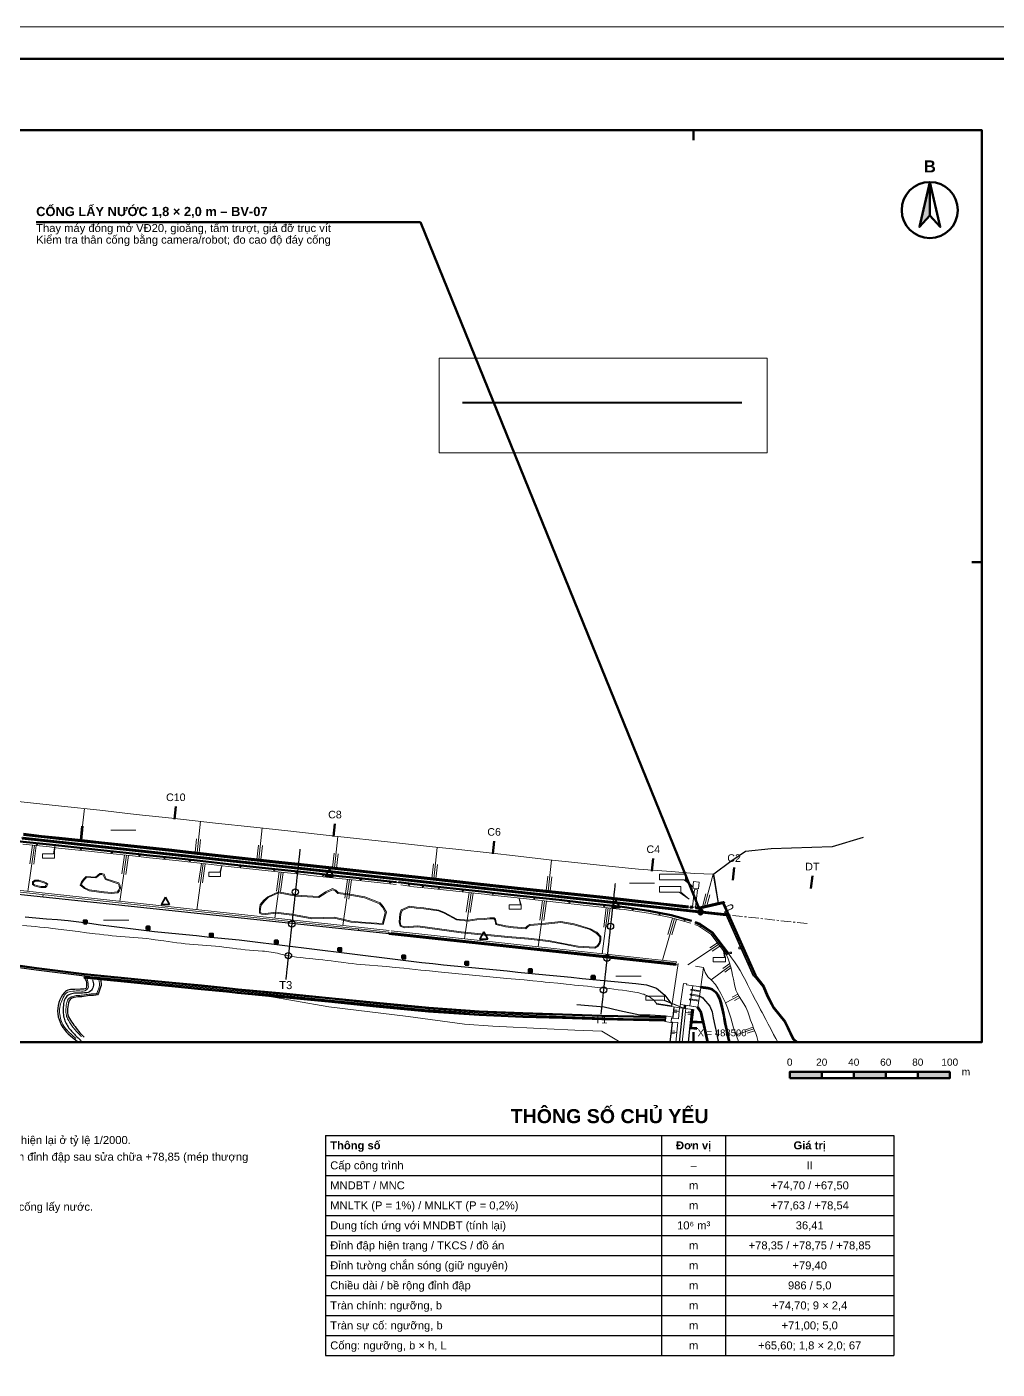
# Model space of a CAD drawing. Header units: millimetres. Extents: x 0 to 1189, y 0 to 841.
# Drawn here: x 709.7 to 1012.8, y 421.7 to 841 of the extents above; entities that cross this region are included whole.
import ezdxf
from ezdxf.enums import TextEntityAlignment as Align

# ---------------------------------------------------------------- set-up
doc = ezdxf.new("R2010")
doc.units = ezdxf.units.MM
doc.linetypes.add('CENTER', pattern=[5.08, 3.175, -0.635, 0.635, -0.635])
doc.linetypes.add('DASHED', pattern=[1.524, 1.27, -0.254])
for name, color, linetype, lineweight in [('BANG', 7, 'CONTINUOUS', 25), ('CHU', 7, 'CONTINUOUS', 25), ('CHU_DAM', 7, 'CONTINUOUS', 35), ('CUNG_TRUOT', 6, 'CONTINUOUS', 35), ('KHUNG', 7, 'CONTINUOUS', 50), ('NEN', 9, 'CONTINUOUS', 13), ('NET_CHINH', 7, 'CONTINUOUS', 50), ('NET_MANH', 8, 'CONTINUOUS', 18), ('NUOC', 5, 'CONTINUOUS', 25), ('SUA_CHUA', 1, 'CONTINUOUS', 50), ('TRUC', 1, 'CENTER', 18)]:
    doc.layers.add(name, color=color, linetype=linetype, lineweight=lineweight)
doc.styles.add('VN', font='arial.ttf')
doc.styles.add('VN_DAM', font='arialbd.ttf')

msp = doc.modelspace()

# ---------------------------------------------------------------- hatches: boundary and pattern name
at = {"layer": 'NET_CHINH'}
h = msp.add_hatch(color=7, dxfattribs=at)
h.dxf.hatch_style = 1
h.paths.add_polyline_path([(991.75, 792.52), (988.5, 778.52), (991.75, 782.02)])
h = msp.add_hatch(color=7, dxfattribs=at)
h.dxf.hatch_style = 1
h.paths.add_polyline_path([(948, 512.52), (958, 512.52), (958, 514.52), (948, 514.52)])
h = msp.add_hatch(color=7, dxfattribs=at)
h.dxf.hatch_style = 1
h.paths.add_polyline_path([(968, 512.52), (978, 512.52), (978, 514.52), (968, 514.52)])
h = msp.add_hatch(color=7, dxfattribs=at)
h.dxf.hatch_style = 1
h.paths.add_polyline_path([(988, 512.52), (998, 512.52), (998, 514.52), (988, 514.52)])

# ---------------------------------------------------------------- linework, layer by layer
at = {"layer": 'BANG'}
for p, q in [((803, 494.7), (980.5, 494.7)), ((803, 494.7), (803, 425.95)), ((908, 494.7), (908, 425.95)), ((928, 494.7), (928, 425.95)), ((980.5, 494.7), (980.5, 425.95)), ((803, 488.45), (980.5, 488.45)), ((803, 482.2), (980.5, 482.2)), ((803, 475.95), (980.5, 475.95)), ((803, 469.7), (980.5, 469.7)), ((803, 463.45), (980.5, 463.45)), ((803, 457.2), (980.5, 457.2)), ((803, 450.95), (980.5, 450.95)), ((803, 444.7), (980.5, 444.7)), ((803, 438.45), (980.5, 438.45)), ((803, 432.2), (980.5, 432.2)), ((803, 425.95), (980.5, 425.95))]:
    msp.add_line(p, q, dxfattribs=at)
at = {"layer": 'CUNG_TRUOT'}
for points in [[(804.26, 577.85), (803.01, 575.6), (805.51, 575.6)], [(753.01, 569.1), (751.76, 566.85), (754.26, 566.85)], [(893.73, 568.11), (892.48, 565.86), (894.98, 565.86)], [(852.43, 558.27), (851.18, 556.02), (853.68, 556.02)]]:
    msp.add_lwpolyline(points, close=True, dxfattribs=at)
at = {"layer": 'KHUNG'}
msp.add_lwpolyline([(20, 10), (1179, 10), (1179, 831), (20, 831)], close=True, dxfattribs=at)
at = {"layer": 'NEN'}
for points in [[(838.47, 737.52), (940.99, 737.52), (940.99, 707.94), (838.47, 707.94), (838.47, 737.52)], [(845.85, 723.76), (933.1, 723.76)], [(845.85, 723.48), (933.1, 723.48)], [(735.95, 590.01), (743.81, 590.01)], [(718.04, 582.63), (718.45, 585), (718.34, 582.63), (718.34, 581.32), (714.62, 581.32), (714.62, 582.63), (718.04, 582.63)], [(769.97, 576.88), (766.62, 576.88), (766.62, 575.56), (770.26, 575.56), (770.26, 576.88), (770.61, 578.95), (769.97, 576.88)], [(729.24, 571.08), (727.71, 571.81), (726.42, 572.89), (726.78, 573.87), (727.53, 574.83), (728.28, 575.57), (731.16, 575.41), (731.9, 576.01), (732.53, 576.54), (733.19, 576.49), (733.86, 576.26), (734.16, 575.48), (734.51, 574.88), (738.44, 573.55), (738.84, 572.72), (739.01, 571.9), (738.67, 571.11), (738.17, 570.48), (736.2, 570.27), (733.81, 570.44), (729.24, 571.08)], [(915.49, 574.5), (917.91, 572.08), (915.06, 574.5), (907.3, 574.5), (907.3, 576.25), (915.49, 576.25), (915.49, 574.5)], [(924.12, 576.3), (924.26, 576.33)], [(924.12, 576.3), (925.63, 567.19)], [(924.26, 576.33), (925.78, 567.23)], [(822.76, 557.67), (695.12, 571.24)], [(822.77, 557.77), (695.13, 571.34)], [(822.82, 558.17), (695.21, 572.03)], [(822.89, 558.66), (695.31, 572.53)], [(712.08, 572.65), (711.51, 573.07), (711.51, 573.9), (712.23, 574.39), (713.51, 574.39), (715.17, 573.92), (715.79, 573.62), (716.26, 573.22), (715.96, 572.6), (715.59, 572.16), (714.08, 572.16), (712.66, 572.45), (712.08, 572.65)], [(782.36, 564.15), (782.38, 565.61), (782.61, 566.8), (783.81, 568.19), (784.96, 569.25), (788.31, 570.8), (793.79, 569.75), (800.87, 569.29), (803.05, 570.73), (805.22, 571.77), (806.23, 571.3), (806.98, 570.57), (810.14, 570.14), (815.26, 569.17), (820.07, 567.31), (821.08, 566.21), (822.03, 564.38), (821.04, 560.59), (815.47, 560.94), (810.96, 561.32), (805.84, 562.56), (798.72, 562.38), (792.48, 563.54), (787.54, 564.1), (784.29, 563.72), (783.06, 563.85), (782.36, 564.15)], [(897.95, 573.44), (905.81, 573.44)], [(913.53, 570.66), (907.33, 570.66), (907.33, 572.42), (914, 572.42), (914, 570.66), (916.61, 568.46), (913.53, 570.66)], [(918.55, 565.97), (917.66, 566.07), (918.27, 571.53), (919.16, 571.43), (918.55, 565.97)], [(826.33, 560.06), (826.07, 561.41), (826.21, 563.87), (826.68, 565.17), (829.3, 566.29), (831.41, 566.01), (833.74, 565.76), (838.44, 565.09), (840.18, 564.34), (844.03, 562.29), (847.61, 561.97), (850.28, 562.39), (852.6, 562.45), (854.37, 562.68), (855.73, 562.65), (856.15, 562.2), (856.44, 560.83), (859.32, 560.12), (861.71, 559.81), (865.47, 559.53), (866.03, 560.05), (866.79, 560.58), (871.77, 560.97), (876.55, 561.5), (880.7, 560.77), (885.83, 559.27), (887.73, 558.13), (889.02, 556.84), (888.99, 555.81), (888.84, 554.88), (888.14, 553.79), (887.12, 553.19), (881.87, 553.48), (877.32, 554.39), (872.64, 555.24), (866.41, 556.02), (859.95, 556.47), (853.65, 557.14), (845.38, 557.94), (831.84, 559.8), (827.69, 559.56), (826.33, 560.06)], [(863.89, 566.72), (860.38, 566.72), (860.38, 565.4), (864.18, 565.4), (864.18, 566.72), (863.52, 568.74), (863.89, 566.72)], [(916.94, 565.85), (916.97, 566.15)], [(920.06, 565.93), (925.63, 567.19)], [(920.09, 565.63), (927.42, 567.29)], [(927.86, 566.03), (929.4, 566.71)], [(927.88, 565.98), (929.42, 566.67)], [(929.4, 566.71), (929.42, 566.72), (929.45, 566.73), (929.47, 566.74), (929.5, 566.74), (929.52, 566.75), (929.54, 566.75), (929.57, 566.75), (929.6, 566.76), (929.62, 566.76), (929.64, 566.76), (929.67, 566.76), (929.7, 566.75), (929.72, 566.75), (929.75, 566.75), (929.77, 566.74), (929.8, 566.74), (929.82, 566.73), (929.84, 566.72), (929.87, 566.72), (929.88, 566.71), (929.91, 566.7), (929.93, 566.69), (929.96, 566.67), (929.98, 566.66), (930, 566.65), (930.02, 566.63), (930.04, 566.62), (930.06, 566.6), (930.08, 566.59), (930.1, 566.57), (930.11, 566.55), (930.13, 566.53), (930.14, 566.51), (930.16, 566.49), (930.17, 566.47), (930.19, 566.45), (930.2, 566.43), (930.21, 566.41), (930.23, 566.39), (930.24, 566.36), (930.25, 566.34), (930.25, 566.32), (930.26, 566.29), (930.26, 566.27), (930.27, 566.24), (930.28, 566.22), (930.28, 566.19), (930.28, 566.17), (930.28, 566.14), (930.28, 566.12), (930.28, 566.09), (930.28, 566.07), (930.28, 566.04), (930.28, 566.02), (930.28, 566), (930.27, 565.97), (930.26, 565.95), (930.26, 565.92), (930.25, 565.9), (930.25, 565.87), (930.24, 565.85), (930.23, 565.83), (930.21, 565.81), (930.2, 565.78), (930.19, 565.76), (930.17, 565.74), (930.16, 565.72), (930.14, 565.7), (930.13, 565.68), (930.11, 565.66), (930.1, 565.65), (930.08, 565.63), (930.06, 565.61), (930.04, 565.6), (930.02, 565.58), (930, 565.57), (929.98, 565.55), (929.96, 565.54), (929.93, 565.53), (929.91, 565.52), (929.89, 565.51), (929.87, 565.5)], [(929.42, 566.67), (929.44, 566.67), (929.46, 566.68), (929.48, 566.69), (929.51, 566.69), (929.53, 566.7), (929.56, 566.7), (929.58, 566.71), (929.61, 566.71), (929.63, 566.71), (929.66, 566.71), (929.68, 566.71), (929.71, 566.7), (929.73, 566.7), (929.75, 566.7), (929.78, 566.69), (929.8, 566.68), (929.83, 566.68), (929.85, 566.67), (929.88, 566.66), (929.9, 566.65), (929.92, 566.64), (929.94, 566.62), (929.96, 566.61), (929.98, 566.6), (930, 566.58), (930.02, 566.57), (930.04, 566.55), (930.06, 566.53), (930.08, 566.51), (930.09, 566.5), (930.11, 566.48), (930.12, 566.46), (930.14, 566.44), (930.15, 566.41), (930.16, 566.39), (930.17, 566.37), (930.19, 566.35), (930.2, 566.32), (930.21, 566.3), (930.21, 566.28), (930.22, 566.25), (930.23, 566.23), (930.23, 566.2), (930.23, 566.18), (930.24, 566.15), (930.24, 566.13), (930.24, 566.11), (930.24, 566.08), (930.24, 566.06), (930.23, 566.03), (930.23, 566.01), (930.22, 565.98), (930.22, 565.96), (930.21, 565.93), (930.2, 565.91), (930.2, 565.89), (930.19, 565.86), (930.17, 565.84), (930.16, 565.82), (930.15, 565.8), (930.14, 565.77), (930.12, 565.75), (930.11, 565.73), (930.09, 565.71), (930.08, 565.7), (930.06, 565.68), (930.04, 565.66), (930.02, 565.64), (930, 565.63), (929.98, 565.61), (929.96, 565.6), (929.93, 565.59), (929.92, 565.58), (929.9, 565.56), (929.87, 565.55), (929.85, 565.54)], [(733.69, 561.96), (741.55, 561.96)], [(918.53, 565.67), (918.55, 565.97)], [(918.53, 565.67), (920.09, 565.63)], [(918.55, 565.97), (920.06, 565.93)], [(927.67, 564.52), (927.81, 564.58)], [(936.62, 544.44), (927.67, 564.52)], [(928.34, 564.82), (927.81, 564.58)], [(936.75, 544.5), (927.81, 564.58)], [(928.72, 563.96), (928.19, 563.73)], [(928.62, 564.19), (928.34, 564.07)], [(928.37, 564.88), (929.91, 565.57)], [(928.38, 564.84), (929.87, 565.5)], [(928.82, 563.74), (928.55, 563.61)], [(912.56, 548.45), (823.5, 558.06)], [(912.64, 548.94), (823.58, 558.56)], [(917.28, 561.57), (917.32, 561.72)], [(918.43, 561.22), (918.49, 561.35)], [(920.19, 559.7), (920.54, 560.19)], [(930.3, 560.42), (929.77, 560.19)], [(930.2, 560.65), (929.92, 560.53)], [(930.4, 560.19), (930.12, 560.07)], [(932.1, 556.37), (931.58, 556.13)], [(932, 556.59), (931.73, 556.47)], [(932.2, 556.14), (931.93, 556.02)], [(933.27, 553.74), (933, 553.62)], [(927.66, 550.28), (927.3, 552.3), (927.96, 550.28), (927.96, 548.96), (924.06, 548.96), (924.06, 550.28), (927.66, 550.28)], [(928.24, 551.07), (928.84, 551.52)], [(928.24, 551.07), (928.72, 551.43)], [(938.24, 523.77), (938.1, 524.29), (937.7, 525.6), (937.38, 526.54), (936.74, 528.16), (936.34, 529.19), (935.8, 530.73), (935.38, 532.03), (934.91, 533.32), (934.26, 534.77), (933.7, 535.76), (932.96, 536.92), (932.22, 538.08), (931.56, 539.27), (931.21, 540.07), (930.71, 541.85), (930.41, 543.45), (930.18, 544.75), (929.96, 545.89), (929.64, 547.23), (929.13, 548.9), (928.78, 549.82), (928.24, 551.07)], [(928.72, 551.43), (928.84, 551.52)], [(933.37, 553.51), (932.85, 553.28)], [(933.47, 553.29), (933.2, 553.16)], [(934.46, 551.08), (933.93, 550.84)], [(934.35, 551.31), (934.08, 551.18)], [(934.56, 550.85), (934.28, 550.73)], [(911.16, 535.16), (913.12, 548.35)], [(912.58, 548.59), (912.64, 548.94)], [(918.59, 547.53), (921.13, 547.15)], [(920.23, 541.09), (921.13, 547.15)], [(921.11, 546.97), (921.13, 547.15)], [(935.62, 548.46), (935.1, 548.23)], [(935.52, 548.69), (935.25, 548.57)], [(935.72, 548.23), (935.45, 548.11)], [(936.96, 545.46), (936.43, 545.22)], [(936.86, 545.69), (936.58, 545.56)], [(937.06, 545.23), (936.79, 545.11)], [(893.71, 544.45), (901.57, 544.45)], [(913.7, 534.58), (914.84, 542.19)], [(914.84, 542.19), (915.83, 542.05)], [(915.78, 541.75), (915.83, 542.05)], [(915.78, 541.75), (920.23, 541.09)], [(916.82, 535.13), (917.76, 541.45)], [(917.58, 540.27), (917.76, 541.45)], [(936.62, 544.44), (936.75, 544.5)], [(937.01, 544.61), (939.78, 541.23), (941.43, 537.55), (942.98, 534.57), (946.48, 530.18), (949.01, 525.04), (950.3, 523.77)], [(937.33, 544.75), (937.28, 544.73)], [(908.44, 536.97), (903.02, 536.97), (903.02, 538.19), (908.89, 538.19), (908.89, 536.97), (915.1, 534.37), (908.44, 536.97)], [(916.8, 537.05), (916.79, 537.05), (916.77, 537.07), (916.75, 537.09), (916.74, 537.11), (916.73, 537.13), (916.72, 537.16), (916.72, 537.18), (916.72, 537.2), (916.73, 537.23), (916.73, 537.25), (916.75, 537.27), (916.76, 537.29), (916.77, 537.31), (916.8, 537.33), (916.82, 537.34), (916.85, 537.34)], [(916.8, 537.05), (916.79, 537.05), (916.77, 537.07), (916.75, 537.09), (916.74, 537.11), (916.73, 537.13), (916.72, 537.16), (916.72, 537.18), (916.72, 537.2), (916.73, 537.23), (916.73, 537.25), (916.75, 537.27), (916.76, 537.29), (916.77, 537.31), (916.8, 537.33), (916.82, 537.34), (916.85, 537.34)], [(916.8, 537.05), (917.1, 537)], [(916.82, 535.13), (917.1, 537)], [(916.85, 537.34), (919.61, 536.93)], [(917.02, 538.53), (917.01, 538.54), (916.99, 538.55), (916.98, 538.57), (916.96, 538.59), (916.95, 538.61), (916.94, 538.64), (916.94, 538.66), (916.94, 538.69), (916.95, 538.71), (916.95, 538.74), (916.97, 538.76), (916.98, 538.78), (917, 538.8), (917.02, 538.81), (917.04, 538.82), (917.07, 538.83)], [(917.02, 538.53), (917.01, 538.54), (916.99, 538.55), (916.98, 538.57), (916.96, 538.59), (916.95, 538.61), (916.94, 538.64), (916.94, 538.66), (916.94, 538.69), (916.95, 538.71), (916.95, 538.74), (916.97, 538.76), (916.98, 538.78), (917, 538.8), (917.02, 538.81), (917.04, 538.82), (917.07, 538.83)], [(917.02, 538.53), (919.79, 538.12)], [(917.07, 538.83), (917.36, 538.78)], [(917.1, 537), (919.57, 536.63)], [(917.14, 537.3), (917.32, 538.49)], [(917.24, 540.02), (917.23, 540.02), (917.21, 540.04), (917.18, 540.06), (917.18, 540.08), (917.16, 540.1), (917.16, 540.12), (917.15, 540.15), (917.16, 540.17), (917.16, 540.2), (917.16, 540.22), (917.18, 540.24), (917.2, 540.26), (917.21, 540.28), (917.23, 540.29), (917.25, 540.31), (917.28, 540.31)], [(917.24, 540.02), (917.23, 540.02), (917.21, 540.04), (917.18, 540.06), (917.18, 540.08), (917.16, 540.1), (917.16, 540.12), (917.15, 540.15), (917.16, 540.17), (917.16, 540.2), (917.16, 540.22), (917.18, 540.24), (917.2, 540.26), (917.21, 540.28), (917.23, 540.29), (917.25, 540.31), (917.28, 540.31)], [(917.24, 540.02), (917.54, 539.97)], [(917.28, 540.31), (917.58, 540.27)], [(917.36, 538.78), (917.54, 539.97)], [(917.36, 538.78), (919.84, 538.42)], [(917.54, 539.97), (920.01, 539.6)], [(917.58, 540.27), (920.06, 539.9)], [(919.29, 534.76), (920.21, 540.94)], [(911.16, 535.16), (906.41, 535.87), (906.38, 535.67), (911.13, 534.97), (911.16, 535.16)], [(906.38, 535.67), (906.41, 535.87)], [(906.38, 535.67), (911.13, 534.97)], [(906.41, 535.87), (911.16, 535.16)], [(911.13, 534.97), (911.16, 535.16)], [(911.13, 534.97), (913.7, 534.58)], [(911.47, 531.68), (911.83, 534.86)], [(911.57, 531.66), (911.93, 534.85)], [(917.81, 533.97), (913.7, 534.58)], [(917.66, 533.99), (913.7, 534.58)], [(916.82, 535.13), (913.85, 535.57)], [(915.25, 535.36), (913.85, 535.57)], [(919.29, 534.76), (915.4, 535.34)], [(917.37, 534.04), (916.25, 523.77)], [(917.47, 534.02), (916.35, 523.77)], [(919.29, 534.76), (916.82, 535.13)], [(917.66, 533.99), (917.81, 533.98)], [(911.39, 530.1), (911.37, 529.89), (908.96, 530.24), (909.21, 532.01), (911.57, 531.66)], [(909.21, 532.01), (908.96, 530.24)], [(908.96, 530.24), (911.37, 529.89)], [(909.41, 531.98), (909.15, 530.21)], [(909.21, 532.01), (911.57, 531.66)], [(910.58, 523.77), (911.27, 529.91)], [(910.58, 523.77), (911.27, 529.91)], [(910.67, 523.77), (911.37, 529.89)], [(910.67, 523.77), (911.37, 529.89)], [(911.13, 531.32), (910.97, 530.15)], [(910.97, 530.15), (911.39, 530.1)], [(911.13, 531.32), (911.53, 531.28)], [(911.37, 529.89), (911.39, 530.1)], [(911.53, 531.28), (911.57, 531.66)]]:
    msp.add_lwpolyline(points, dxfattribs=at)
at = {"layer": 'NEN', "color": 8}
for points in [[(928.84, 551.53), (929.86, 550.17), (930.75, 548.95), (931.78, 547.39), (932.49, 546.23), (933.48, 544.46), (934.27, 542.96), (934.87, 541.78), (935.79, 539.93), (936.39, 538.75), (937.34, 536.92), (938.13, 535.43), (938.92, 533.93), (939.37, 533.1), (940.5, 530.94), (941.29, 529.43), (942.07, 527.94), (942.97, 526.26), (943.67, 524.95), (944.33, 523.77)], [(895.06, 523.77), (889.36, 527.22), (880.92, 527.55), (872.2, 527.94), (855.26, 528.85), (846.42, 529.39), (828.8, 531.79), (804.07, 534.87), (782.63, 538.55)]]:
    msp.add_lwpolyline(points, dxfattribs=at)
at = {"layer": 'NET_CHINH'}
for p, q in [((918, 808.77), (918, 805.65)), ((1008, 673.77), (1004.88, 673.77)), ((755.83, 593.45), (756.27, 597.42)), ((805.54, 588.03), (805.97, 592.01)), ((855.25, 582.62), (855.68, 586.6)), ((904.95, 577.21), (905.39, 581.18)), ((930.19, 574.46), (930.63, 578.43)), ((954.65, 571.8), (955.08, 575.77)), ((918, 523.77), (918, 526.9))]:
    msp.add_line(p, q, dxfattribs=at)
for points in [[(28, 523.77), (1008, 523.77), (1008, 808.77), (28, 808.77)], [(991.75, 792.52), (988.5, 778.52), (991.75, 782.02)], [(991.75, 792.52), (995, 778.52), (991.75, 782.02)], [(948, 512.52), (958, 512.52), (958, 514.52), (948, 514.52)], [(958, 512.52), (968, 512.52), (968, 514.52), (958, 514.52)], [(968, 512.52), (978, 512.52), (978, 514.52), (968, 514.52)], [(978, 512.52), (988, 512.52), (988, 514.52), (978, 514.52)], [(988, 512.52), (998, 512.52), (998, 514.52), (988, 514.52)]]:
    msp.add_lwpolyline(points, close=True, dxfattribs=at)
for points in [[(825.21, 573.84), (821.2, 574.2), (810.59, 575.33), (808.27, 575.6), (798.41, 576.68), (796.33, 576.9), (785.2, 578.11), (782.31, 578.42), (772.69, 579.47), (763.83, 580.46), (759.22, 580.96), (756.33, 581.28), (747.13, 582.27), (744.75, 582.52), (732.8, 583.81), (729.1, 584.21), (719.71, 585.22), (716.85, 585.53), (708.62, 586.43), (705.19, 586.83), (697.07, 587.7)], [(916.34, 565.91), (906.8, 566.98), (900.6, 567.65), (888.67, 568.98), (876.82, 570.25), (862.93, 571.75), (849.51, 573.21), (835.71, 574.71), (824.36, 575.96), (820.76, 576.35), (807.82, 577.74), (797.34, 578.9), (787.36, 579.99), (773.19, 581.55), (759.3, 583.11), (754.95, 583.55), (747.16, 584.41), (741.29, 585.01), (733.01, 585.93), (728.68, 586.36), (719.76, 587.35), (714.25, 587.92), (708.67, 588.57)], [(916.37, 566.21), (906.84, 567.28), (900.64, 567.95), (888.7, 569.28), (876.85, 570.55), (862.96, 572.05), (849.54, 573.51), (835.74, 575.01), (824.39, 576.26), (820.79, 576.65), (807.86, 578.04), (797.37, 579.2), (787.39, 580.29), (773.22, 581.85), (759.34, 583.41), (754.98, 583.85), (747.19, 584.71), (741.32, 585.31), (733.04, 586.23), (728.72, 586.66), (719.79, 587.65), (714.28, 588.22), (708.7, 588.87)], [(825.2, 573.69), (825.21, 573.84)], [(825.79, 573.62), (825.81, 573.77)], [(917.32, 561.72), (910.95, 563.51), (904.05, 564.88), (896.39, 565.95), (894.85, 566.15), (886.59, 567.03), (883.59, 567.39), (875.97, 568.23), (865.83, 569.34), (855.09, 570.51), (852.81, 570.77), (843.81, 571.72), (836.1, 572.53), (830.67, 573.13), (825.81, 573.77)], [(916.34, 565.91), (916.37, 566.21)], [(916.97, 566.15), (917.66, 566.07)], [(918.53, 565.67), (920.09, 565.63), (927.42, 567.29)], [(918.55, 565.97), (920.06, 565.93), (925.63, 567.19)], [(925.78, 567.23), (927.36, 567.58)], [(937.28, 544.73), (927.25, 567.25)], [(937.28, 544.73), (927.27, 567.22)], [(937.33, 544.75), (927.3, 567.26)], [(937.33, 544.75), (927.32, 567.24)], [(927.36, 567.58), (927.37, 567.58), (927.39, 567.58), (927.41, 567.57), (927.43, 567.55), (927.45, 567.53), (927.47, 567.52), (927.48, 567.49), (927.49, 567.47), (927.5, 567.45), (927.5, 567.42), (927.49, 567.4), (927.49, 567.37), (927.48, 567.35), (927.46, 567.33), (927.45, 567.31), (927.42, 567.29)], [(916.94, 565.85), (917.63, 565.77)], [(917.63, 565.77), (917.66, 566.07)], [(727.51, 560.92), (728.46, 560.92), (728.46, 561.87), (727.51, 561.87), (727.51, 560.92)], [(727.61, 561.02), (728.36, 561.02), (728.36, 561.77), (727.61, 561.77), (727.61, 561.02)], [(747.14, 558.96), (748.09, 558.96), (748.09, 559.91), (747.14, 559.91), (747.14, 558.96)], [(747.24, 559.06), (747.99, 559.06), (747.99, 559.81), (747.24, 559.81), (747.24, 559.06)], [(912.51, 548.05), (822.77, 557.77)], [(928.72, 551.43), (923.79, 557.99), (919.91, 560.61), (918.43, 561.22)], [(928.84, 551.52), (923.9, 558.1), (919.98, 560.74), (918.49, 561.35)], [(727.62, 545.07), (712.78, 546.94), (695.01, 549.42), (677.22, 551.91), (668.68, 553.12), (652.08, 555.3), (634.4, 557.64), (626.64, 557.49), (622.65, 555.62), (615.24, 549.85), (594.72, 533.65), (589.77, 529.53), (584.39, 525.26), (582.55, 523.77)], [(727.62, 545.07), (712.78, 546.94), (695.01, 549.42), (677.22, 551.91), (668.68, 553.12), (652.08, 555.3), (634.4, 557.64), (626.64, 557.49), (622.65, 555.62), (615.24, 549.85), (594.72, 533.65)], [(727.62, 545.02), (712.78, 546.89), (695, 549.37), (677.22, 551.86), (668.67, 553.07), (652.07, 555.26), (634.39, 557.59), (626.65, 557.44), (622.68, 555.58), (615.26, 549.81), (594.78, 533.64)], [(766.89, 556.75), (767.84, 556.75), (767.84, 557.7), (766.89, 557.7), (766.89, 556.75)], [(766.99, 556.85), (767.74, 556.85), (767.74, 557.6), (766.99, 557.6), (766.99, 556.85)], [(787.17, 554.6), (788.12, 554.6), (788.12, 555.55), (787.17, 555.55), (787.17, 554.6)], [(787.27, 554.7), (788.02, 554.7), (788.02, 555.45), (787.27, 555.45), (787.27, 554.7)], [(912.5, 547.95), (822.76, 557.67)], [(806.98, 552.23), (807.93, 552.23), (807.93, 553.18), (806.98, 553.18), (806.98, 552.23)], [(807.08, 552.33), (807.83, 552.33), (807.83, 553.08), (807.08, 553.08), (807.08, 552.33)], [(826.96, 549.91), (827.91, 549.91), (827.91, 550.86), (826.96, 550.86), (826.96, 549.91)], [(827.06, 550.01), (827.81, 550.01), (827.81, 550.76), (827.06, 550.76), (827.06, 550.01)], [(846.66, 547.97), (847.62, 547.97), (847.62, 548.92), (846.66, 548.92), (846.66, 547.97)], [(846.77, 548.07), (847.52, 548.07), (847.52, 548.82), (846.77, 548.82), (846.77, 548.07)], [(866.52, 545.62), (867.47, 545.62), (867.47, 546.57), (866.52, 546.57), (866.52, 545.62)], [(866.62, 545.72), (867.37, 545.72), (867.37, 546.47), (866.62, 546.47), (866.62, 545.72)], [(912.5, 547.95), (912.51, 548.05)], [(909.01, 530.56), (889.33, 530.99), (877, 531.38), (864.6, 531.73), (851, 532.32), (835.16, 533.4), (818.8, 534.96), (804, 536.48), (789.65, 537.89), (775.61, 539.21), (772.05, 539.6), (764.15, 540.38), (755.05, 541.28), (747.43, 542.01), (727.49, 543.98)], [(909.01, 530.61), (889.33, 531.04), (877, 531.43), (864.6, 531.78), (851, 532.37), (835.16, 533.45), (818.81, 535.01), (804, 536.53), (789.66, 537.94), (775.61, 539.26), (772.06, 539.65), (764.15, 540.42), (755.06, 541.33), (747.43, 542.06), (727.5, 544.03)], [(909.16, 531.66), (889.35, 532.09), (877.03, 532.47), (864.63, 532.83), (851.05, 533.42), (835.25, 534.49), (818.91, 536.06), (804.11, 537.58), (789.76, 538.98), (775.72, 540.31), (772.16, 540.69), (764.25, 541.47), (755.16, 542.37), (747.54, 543.1), (727.62, 545.07)], [(909.15, 531.61), (889.35, 532.04), (877.03, 532.42), (864.63, 532.78), (851.05, 533.37), (835.24, 534.44), (818.91, 536.01), (804.1, 537.53), (789.75, 538.93), (775.71, 540.26), (772.15, 540.64), (764.25, 541.42), (755.15, 542.32), (747.53, 543.05), (727.62, 545.02)], [(886.13, 543.58), (887.09, 543.58), (887.09, 544.53), (886.13, 544.53), (886.13, 543.58)], [(886.24, 543.68), (886.99, 543.68), (886.99, 544.43), (886.24, 544.43), (886.24, 543.68)], [(922.51, 540.75), (922.49, 540.6), (920.21, 540.94), (920.23, 541.09), (922.51, 540.75)], [(920.21, 540.94), (920.23, 541.09)], [(920.23, 541.09), (922.51, 540.75)], [(920.21, 540.94), (922.49, 540.6)], [(922.49, 540.6), (922.51, 540.75)], [(929.09, 523.77), (928.97, 524.32), (928.68, 525.61), (928.41, 526.9), (928.14, 528.19), (927.88, 529.48), (927.54, 531.17), (927.38, 532.07), (927.13, 533.36), (926.85, 534.65), (926.53, 535.93), (926.18, 537.07), (925.48, 538.65), (924.8, 539.44), (924.03, 540.06), (923.7, 540.27), (923.43, 540.38), (923.11, 540.48), (922.86, 540.54), (922.49, 540.6)], [(929.19, 523.77), (929.13, 524.06), (929.06, 524.37), (928.99, 524.68), (928.92, 524.99), (928.85, 525.3), (928.79, 525.61), (928.72, 525.92), (928.65, 526.23), (928.59, 526.54), (928.52, 526.85), (928.46, 527.16), (928.39, 527.47), (928.33, 527.78), (928.26, 528.1), (928.2, 528.41), (928.13, 528.72), (928.07, 529.03), (928, 529.34), (927.95, 529.65), (927.88, 529.96), (927.82, 530.27), (927.76, 530.59), (927.7, 530.9), (927.64, 531.21), (927.58, 531.52), (927.52, 531.83), (927.47, 532.14), (927.4, 532.46), (927.35, 532.77), (927.28, 533.08), (927.22, 533.39), (927.16, 533.7), (927.09, 534.01), (927.03, 534.33), (926.96, 534.64), (926.89, 534.95), (926.8, 535.26), (926.73, 535.57), (926.65, 535.88), (926.56, 536.18), (926.47, 536.49), (926.38, 536.8), (926.27, 537.11), (926.17, 537.41), (926.06, 537.71), (925.93, 538.01), (925.79, 538.3), (925.64, 538.59), (925.46, 538.86), (925.26, 539.11), (925.04, 539.35), (924.8, 539.58), (924.56, 539.79), (924.3, 539.99), (924.03, 540.18), (923.76, 540.36), (923.46, 540.51), (923.14, 540.6), (922.82, 540.66), (922.5, 540.7)], [(915.1, 534.37), (915.25, 535.36)], [(915.25, 534.35), (915.4, 535.34)], [(917.66, 533.99), (917, 528.15)], [(917.81, 533.98), (917.16, 528.29)], [(919.29, 534.76), (920.38, 533.12), (921.04, 529.93), (917.37, 530.08)], [(919.09, 534.79), (920.24, 533.06), (920.86, 530.09), (917.38, 530.23)], [(919.09, 534.79), (920.24, 533.06), (920.86, 530.09)], [(920.93, 529.93), (922.31, 523.77)], [(921.04, 529.93), (922.41, 523.77)], [(917, 528.15), (918.99, 528)], [(917.16, 528.29), (919, 528.15)], [(919, 528.15), (918.99, 528)]]:
    msp.add_lwpolyline(points, dxfattribs=at)
msp.add_circle((991.75, 783.77), 8.75, dxfattribs=at)
at = {"layer": 'NET_MANH'}
msp.add_lwpolyline([(0, 0), (1189, 0), (1189, 841), (0, 841)], close=True, dxfattribs=at)
for points in [[(704.14, 599.31), (720.56, 597.59), (732.55, 596.29), (743.91, 594.96), (755.06, 593.78), (768.65, 592.19), (780.59, 591.02), (791.29, 589.84), (806.85, 588.03), (822.36, 586.41), (836.48, 584.8), (843.73, 584.06), (855.04, 582.83), (862.23, 582.03), (873.86, 580.69), (880.88, 579.94), (891.55, 578.79), (900.77, 577.81), (911, 577.12), (918.25, 576.51), (924.12, 576.3)], [(727.7, 596.82), (726.62, 586.89)], [(726.85, 591.32), (726.37, 586.92)], [(727.35, 591.27), (726.87, 586.86)], [(763.96, 592.83), (762.9, 583.01)], [(762.73, 587.31), (762.27, 583.08)], [(763.98, 587.17), (763.52, 582.94)], [(783.28, 590.72), (782.22, 580.86)], [(806.92, 588.02), (805.87, 578.26)], [(732.72, 583.06), (729.02, 583.46), (719.63, 584.47), (716.77, 584.79), (708.53, 585.69)], [(712.08, 585.29), (710.05, 570.92)], [(711.46, 585.38), (710.64, 579.54)], [(712.7, 585.22), (711.88, 579.4)], [(712.68, 585.84), (712.66, 585.54)], [(712.91, 585.81), (712.85, 585.22)], [(713.14, 585.79), (713.1, 585.49)], [(726.42, 584.35), (726.39, 584.05)], [(726.65, 584.32), (726.58, 583.72)], [(726.87, 584.3), (726.84, 584)], [(825.06, 573.1), (821.13, 573.45), (810.5, 574.59), (808.19, 574.85), (798.33, 575.93), (796.25, 576.16), (785.12, 577.37), (782.23, 577.67), (772.61, 578.73), (763.75, 579.71), (759.13, 580.21), (756.25, 580.54), (747.04, 581.52), (744.67, 581.77), (732.72, 583.06)], [(736.11, 583.3), (736.07, 583)], [(736.33, 583.28), (736.26, 582.68)], [(736.55, 583.25), (736.52, 582.95)], [(782.08, 585.37), (781.6, 580.93)], [(783.32, 585.24), (782.84, 580.79)], [(837.94, 584.65), (836.88, 574.88)], [(740.86, 582.19), (738.83, 567.8)], [(740.24, 582.28), (739.4, 576.36)], [(741.48, 582.1), (740.64, 576.22)], [(744.75, 582.37), (744.72, 582.07)], [(744.97, 582.35), (744.9, 581.75)], [(745.2, 582.32), (745.16, 582.02)], [(752.54, 581.54), (752.51, 581.24)], [(752.76, 581.51), (752.7, 580.92)], [(752.99, 581.49), (752.96, 581.19)], [(760.48, 580.67), (760.45, 580.37)], [(760.71, 580.65), (760.64, 580.05)], [(760.93, 580.62), (760.89, 580.32)], [(764.86, 579.6), (762.82, 565.19)], [(764.24, 579.68), (763.38, 573.67)], [(765.48, 579.51), (764.63, 573.57)], [(776.26, 578.93), (776.23, 578.63)], [(776.49, 578.91), (776.42, 578.31)], [(776.71, 578.88), (776.67, 578.58)], [(805.73, 582.82), (805.24, 578.33)], [(806.97, 582.69), (806.49, 578.19)], [(836.75, 579.48), (836.26, 574.95)], [(838, 579.34), (837.5, 574.82)], [(873.63, 580.72), (872.58, 571.01)], [(729.33, 571.38), (727.87, 572.06), (726.78, 572.98), (727.05, 573.72), (727.75, 574.63), (728.39, 575.26), (731.26, 575.1), (732.1, 575.78), (732.63, 576.23), (733.12, 576.19), (733.62, 576.01), (733.89, 575.35), (734.31, 574.63), (738.22, 573.31), (738.55, 572.62), (738.69, 571.93), (738.4, 571.27), (738.02, 570.77), (736.2, 570.57), (733.85, 570.75), (729.33, 571.38)], [(786.81, 577.79), (786.78, 577.49)], [(787.03, 577.76), (786.97, 577.16)], [(789.2, 576.92), (787.16, 562.54)], [(787.26, 577.74), (787.23, 577.44)], [(788.58, 577.01), (787.73, 571.01)], [(789.82, 576.84), (788.98, 570.88)], [(793.8, 577.02), (793.77, 576.73)], [(794.03, 577), (793.96, 576.4)], [(794.25, 576.98), (794.22, 576.68)], [(802.04, 576.13), (802.01, 575.83)], [(802.27, 576.1), (802.21, 575.51)], [(802.49, 576.08), (802.46, 575.78)], [(810.5, 574.59), (808.48, 560.22)], [(809.88, 574.68), (809.06, 568.83)], [(811.12, 574.51), (810.28, 568.51)], [(813.81, 574.84), (813.78, 574.54)], [(814.03, 574.81), (813.97, 574.22)], [(814.25, 574.79), (814.23, 574.49)], [(872.45, 575.63), (871.96, 571.08)], [(873.69, 575.49), (873.2, 570.94)], [(924.12, 576.3), (921.44, 566.25)], [(712.22, 572.92), (711.82, 573.22), (711.82, 573.74), (712.32, 574.09), (713.47, 574.09), (715.06, 573.63), (715.62, 573.36), (715.88, 573.14), (715.71, 572.77), (715.45, 572.46), (714.11, 572.46), (712.74, 572.74), (712.22, 572.92)], [(782.66, 564.35), (782.68, 565.57), (782.9, 566.66), (784.03, 567.97), (785.13, 568.99), (788.35, 570.48), (793.75, 569.45), (800.95, 568.98), (803.21, 570.47), (805.22, 571.43), (806.05, 571.04), (806.84, 570.29), (810.09, 569.84), (815.17, 568.87), (819.9, 567.05), (820.83, 566.03), (821.7, 564.35), (820.81, 560.91), (815.49, 561.24), (811, 561.62), (805.88, 562.87), (798.75, 562.69), (792.52, 563.85), (787.54, 564.4), (784.29, 564.02), (783.14, 564.15), (782.66, 564.35)], [(823.08, 573.89), (823.05, 573.59)], [(823.31, 573.86), (823.24, 573.27)], [(823.53, 573.84), (823.5, 573.54)], [(843.73, 570.97), (836.02, 571.79), (830.58, 572.39), (826.51, 572.92)], [(828.95, 573.2), (828.91, 572.9)], [(829.17, 573.18), (829.11, 572.58)], [(829.39, 573.15), (829.36, 572.85)], [(833.2, 572.7), (833.17, 572.4)], [(833.43, 572.67), (833.36, 572.08)], [(833.65, 572.65), (833.62, 572.35)], [(838.22, 572.16), (838.19, 571.86)], [(838.45, 572.13), (838.38, 571.54)], [(838.67, 572.11), (838.63, 571.81)], [(875.88, 567.48), (865.75, 568.6), (855, 569.77), (852.73, 570.03), (843.73, 570.97)], [(845.7, 571.37), (845.66, 571.07)], [(845.92, 571.35), (845.85, 570.75)], [(846.14, 571.32), (846.11, 571.02)], [(848.48, 570.47), (846.45, 556.09)], [(847.86, 570.55), (847, 564.46)], [(849.1, 570.39), (848.24, 564.33)], [(855.17, 570.35), (855.14, 570.05)], [(855.39, 570.33), (855.33, 569.73)], [(855.62, 570.3), (855.58, 570.01)], [(917.7, 571.95), (917.93, 573.97), (919.74, 573.76), (919.51, 571.74), (917.7, 571.95)], [(714.83, 569.9), (714.76, 569.25)], [(868.02, 568.95), (868, 568.65)], [(868.25, 568.93), (868.19, 568.33)], [(868.48, 568.9), (868.44, 568.6)], [(871.41, 567.97), (869.46, 553.6)], [(870.79, 568.06), (869.96, 561.92)], [(872.03, 567.9), (871.2, 561.79)], [(917.11, 561), (910.77, 562.78), (903.92, 564.14), (896.29, 565.21), (894.76, 565.4), (886.51, 566.29), (883.5, 566.65), (875.88, 567.48)], [(879, 567.74), (878.97, 567.45)], [(879.22, 567.72), (879.15, 567.12)], [(879.45, 567.69), (879.41, 567.4)], [(889.87, 566.53), (889.84, 566.23)], [(890.09, 566.51), (890.02, 565.91)], [(890.32, 566.48), (890.28, 566.18)], [(921.85, 570.2), (920.75, 566.09)], [(923.05, 569.87), (922.13, 566.4)], [(826.59, 560.29), (826.37, 561.43), (826.51, 563.81), (826.92, 564.94), (829.34, 565.97), (831.37, 565.71), (833.71, 565.46), (838.36, 564.8), (840.05, 564.07), (843.94, 561.99), (847.62, 561.66), (850.31, 562.08), (852.62, 562.15), (854.39, 562.38), (855.6, 562.35), (855.87, 562.05), (856.18, 560.59), (859.26, 559.82), (861.68, 559.5), (865.58, 559.21), (866.22, 559.82), (866.89, 560.28), (871.8, 560.67), (876.53, 561.2), (880.63, 560.48), (885.7, 558.99), (887.54, 557.88), (888.72, 556.72), (888.68, 555.84), (888.55, 554.99), (887.92, 554.02), (887.04, 553.5), (881.9, 553.78), (877.38, 554.68), (872.69, 555.54), (866.44, 556.32), (859.98, 556.78), (853.68, 557.44), (845.41, 558.24), (831.86, 560.11), (827.74, 559.87), (826.59, 560.29)], [(891.34, 565.77), (889.42, 551.45)], [(890.72, 565.85), (889.9, 559.72)], [(891.96, 565.69), (891.14, 559.58)], [(898.82, 565.45), (898.79, 565.15)], [(899.05, 565.43), (898.98, 564.83)], [(899.27, 565.4), (899.24, 565.11)], [(907.2, 564.1), (907.13, 563.81)], [(907.42, 564.06), (907.3, 563.47)], [(907.64, 564.01), (907.58, 563.72)], [(908.27, 549.41), (912.01, 562.43)], [(909.95, 557.5), (911.41, 562.6)], [(911.21, 557.36), (912.61, 562.26)], [(915.04, 562.2), (914.98, 561.89)], [(915.26, 562.14), (915.14, 561.55)], [(915.48, 562.08), (915.42, 561.8)], [(906.41, 535.87), (906.33, 536.02), (906.24, 536.17), (906.03, 536.44), (905.81, 536.7), (905.57, 536.95), (905.32, 537.18), (905.04, 537.39), (904.77, 537.59), (904.49, 537.78), (904.21, 537.95), (903.91, 538.11), (903.62, 538.26), (903.34, 538.4), (903.04, 538.53), (902.75, 538.65), (902.45, 538.76), (902.15, 538.86), (901.85, 538.96), (901.55, 539.05), (900.93, 539.21), (900.31, 539.34), (899.68, 539.47), (899.04, 539.57), (898.39, 539.67), (897.09, 539.86), (895.76, 540.04), (894.41, 540.21), (893.05, 540.38), (891.68, 540.53), (888.94, 540.83), (886.18, 541.12), (884.81, 541.26), (883.45, 541.39), (882.1, 541.53), (880.76, 541.66), (879.45, 541.8), (878.14, 541.94), (875.55, 542.21), (872.98, 542.48), (871.67, 542.61), (870.36, 542.74), (867.73, 542.99), (865.07, 543.24), (862.38, 543.49), (859.7, 543.74), (854.32, 544.23), (848.94, 544.74), (843.55, 545.26), (838.19, 545.79), (835.5, 546.06), (832.82, 546.35), (827.46, 546.92), (824.78, 547.19), (822.09, 547.44), (819.4, 547.66), (816.71, 547.87), (815.38, 547.97), (814.04, 548.09), (812.71, 548.22), (811.39, 548.36), (810.07, 548.51), (808.76, 548.68), (806.12, 549.02), (804.8, 549.19), (803.49, 549.36), (802.15, 549.52), (800.81, 549.66), (798.09, 549.94), (796.73, 550.08), (795.36, 550.23), (794, 550.41), (793.32, 550.51), (792.64, 550.62), (791.97, 550.73), (791.3, 550.86), (790.64, 550.99), (789.97, 551.14), (788.65, 551.45), (788, 551.6), (787.34, 551.74), (786.67, 551.87), (786.01, 551.97), (785.34, 552.07), (784.68, 552.15), (784, 552.22), (783.34, 552.28), (781.99, 552.38), (779.3, 552.57), (777.96, 552.69), (776.62, 552.83), (775.3, 552.99), (773.97, 553.16), (771.31, 553.5), (769.98, 553.66), (768.64, 553.81), (767.3, 553.92), (765.97, 554.03), (763.27, 554.2), (761.92, 554.3), (760.58, 554.4), (759.24, 554.53), (757.89, 554.69), (756.55, 554.86), (755.22, 555.04), (752.54, 555.43), (749.86, 555.81), (748.52, 555.99), (747.18, 556.15), (745.84, 556.29), (744.5, 556.42), (743.15, 556.53), (741.8, 556.64), (739.12, 556.85), (737.77, 556.97), (736.43, 557.08), (735.09, 557.21), (733.75, 557.36), (732.41, 557.51), (731.07, 557.67), (728.4, 558.01), (725.74, 558.36), (723.09, 558.71), (720.44, 559.04), (717.79, 559.36), (716.47, 559.5), (715.13, 559.64), (713.79, 559.77), (712.46, 559.9), (709.75, 560.15), (708.4, 560.29)], [(813.36, 559.19), (813.31, 558.77)], [(822.82, 558.17), (822.77, 557.77)], [(928.24, 551.07), (923.38, 557.55), (919.63, 560.07), (918.38, 560.59)], [(920.17, 560.07), (920.35, 560.31)], [(920.55, 559.81), (920.72, 560.06)], [(916.23, 547.97), (925.81, 554.31)], [(923.06, 553.24), (925.47, 554.83)], [(923.82, 552.25), (926.17, 553.8)], [(923.89, 556.85), (924.38, 557.22)], [(924, 557.21), (924.24, 557.4)], [(924.27, 556.86), (924.51, 557.04)], [(927.48, 552.09), (927.96, 552.45)], [(927.59, 552.45), (927.83, 552.63)], [(927.86, 552.09), (928.1, 552.27)], [(929.35, 551.47), (929.85, 551.47), (929.85, 551.97), (929.35, 551.97), (929.35, 551.47)], [(932.11, 553), (932.61, 553), (932.61, 553.5), (932.11, 553.5), (932.11, 553)], [(921.13, 547.15), (921.6, 545.54), (922.48, 544.2), (923.7, 543.07), (924.78, 541.82), (925.71, 540.46), (926.52, 539.03), (927.25, 537.56), (927.94, 536.06), (928.56, 534.53), (929.1, 532.98), (929.57, 531.41), (930.03, 529.82), (930.5, 528.25), (931.03, 526.69), (931.58, 525.14), (932.1, 523.77)], [(923.46, 543.3), (929.5, 547.78)], [(927.13, 546.79), (929.29, 548.4)], [(927.71, 545.67), (929.67, 547.13)], [(725.09, 524.94), (724.68, 525.29), (724.26, 525.65), (723.86, 526.01), (723.46, 526.37), (723.06, 526.75), (722.67, 527.13), (722.3, 527.53), (721.95, 527.94), (721.61, 528.37), (721.29, 528.82), (721, 529.29), (720.74, 529.77), (720.52, 530.27), (720.36, 530.79), (720.24, 531.32), (720.11, 531.89), (720.02, 532.46), (719.96, 533.03), (719.95, 533.6), (719.97, 534.15), (720.02, 534.69), (720.12, 535.22), (720.26, 535.74), (720.44, 536.25), (720.64, 536.75), (720.87, 537.25), (721.11, 537.76), (721.36, 538.27), (721.65, 538.74), (722, 539.13), (722.46, 539.39), (722.98, 539.55), (723.53, 539.65), (724.1, 539.72), (724.64, 539.78), (725.18, 539.82), (725.72, 539.83), (726.26, 539.81), (726.83, 539.78), (727.38, 539.78), (727.9, 539.88), (728.4, 540.13), (728.78, 540.54), (728.96, 541.03), (728.94, 541.58), (728.85, 542.14), (728.76, 542.69), (728.64, 543.22), (728.43, 543.71), (728.31, 543.9)], [(732.22, 543.51), (732.37, 542.68), (732.42, 542.29), (732.43, 541.9), (732.4, 541.5), (732.33, 541.11), (732.22, 540.73), (732.07, 540.36), (731.92, 540), (731.8, 539.63), (731.66, 539.26), (731.43, 538.95), (731.03, 538.89), (730.63, 538.88), (730.24, 538.89), (729.86, 538.88), (729.47, 538.85), (729.07, 538.81), (728.67, 538.75), (728.28, 538.69), (727.9, 538.62), (727.51, 538.56), (727.12, 538.51), (726.73, 538.47), (726.34, 538.44), (725.94, 538.41), (725.54, 538.38), (725.15, 538.35), (724.75, 538.3), (724.37, 538.23), (723.99, 538.12), (723.62, 537.98), (723.26, 537.78), (722.95, 537.55), (722.67, 537.26), (722.46, 536.93), (722.3, 536.56), (722.18, 536.19), (722.11, 535.8), (722.06, 535.41), (722.02, 535.01), (722, 534.62), (721.97, 534.22), (721.96, 533.83), (721.95, 533.43), (721.97, 533.04), (722.01, 532.64), (722.08, 532.25), (722.17, 531.87), (722.33, 531.5), (722.49, 531.14), (722.66, 530.79), (722.84, 530.44), (723.02, 530.09), (723.23, 529.75), (723.44, 529.42), (723.66, 529.09), (723.89, 528.78), (724.14, 528.46), (724.39, 528.16), (724.64, 527.85), (724.9, 527.56), (725.17, 527.26), (725.43, 526.97), (725.71, 526.68), (725.98, 526.4), (726.25, 526.11), (726.52, 525.83), (726.79, 525.54)], [(927.93, 536.09), (932.1, 538.29)], [(930.06, 537.92), (931.8, 538.83)], [(930.72, 536.86), (932.4, 537.74)], [(913.61, 534.6), (913.23, 531.09), (911.53, 531.28)], [(911.74, 533.12), (912.73, 533.01)], [(911.77, 533.49), (913.53, 533.3)], [(911.82, 533.86), (912.81, 533.76)], [(915.59, 534.3), (914.44, 523.77)], [(917.24, 532.84), (915.49, 533.03)], [(917.2, 532.47), (916.21, 532.58)], [(917.28, 533.22), (916.29, 533.32)], [(911.39, 530.1), (913.1, 529.91), (912.43, 523.77)], [(934.16, 527.71), (936.6, 528.53)], [(911, 526.62), (911.99, 526.51)], [(911.04, 526.99), (912.79, 526.8)], [(911.08, 527.36), (912.08, 527.26)], [(931.25, 526.06), (936.83, 527.95)], [(934.75, 526.59), (937.04, 527.36)]]:
    msp.add_lwpolyline(points, dxfattribs=at)
at = {"layer": 'NUOC', "linetype": 'DASHED', "ltscale": 0.375}
for p, q in [((795.05, 584.14), (790.61, 543.39)), ((893.47, 573.43), (889.03, 532.67))]:
    msp.add_line(p, q, dxfattribs=at)
at = {"layer": 'NUOC'}
for points in [[(970.99, 587.73), (961.26, 584.87), (942.23, 584.22), (934.22, 583.33), (929.62, 580.29), (924.26, 576.33)], [(709.22, 562.96), (712.57, 562.65), (715.93, 562.38), (719.28, 562.11), (722.63, 561.8), (725.98, 561.41), (729.34, 560.97), (732.72, 560.51), (736.13, 560.05), (739.54, 559.6), (742.92, 559.18), (746.26, 558.79), (749.56, 558.43), (752.85, 558.08), (756.12, 557.75), (759.41, 557.42), (762.72, 557.09), (766.03, 556.77), (769.36, 556.44), (772.68, 556.1), (776.03, 555.74), (779.38, 555.37), (782.74, 554.97), (786.11, 554.55), (789.48, 554.12), (792.85, 553.7), (796.22, 553.29), (799.58, 552.88), (802.95, 552.46), (806.3, 552.03), (809.66, 551.61), (813.02, 551.19), (816.37, 550.76), (819.73, 550.34), (823.09, 549.92), (826.45, 549.51), (829.8, 549.11), (833.15, 548.72), (836.5, 548.35), (839.84, 547.99), (843.17, 547.65), (846.5, 547.32), (849.82, 547), (853.14, 546.69), (856.45, 546.37), (859.75, 546.05), (863.05, 545.73), (866.36, 545.41), (869.68, 545.08), (873.01, 544.76), (876.37, 544.42), (879.75, 544.09), (883.14, 543.75), (886.54, 543.41), (889.92, 543.08), (893.27, 542.75), (896.61, 542.44), (899.97, 542.15), (903.31, 541.72), (906.44, 540.66), (908.96, 538.49), (911.23, 535.63)], [(583.34, 523.77), (596.33, 534.22), (615.42, 549.29), (623.48, 555.4), (626.02, 556.58), (627.55, 556.95), (634.62, 557.06), (646.22, 555.52), (654.95, 554.37), (664.42, 553.12), (672.18, 552.02), (696.67, 548.63), (712.66, 546.4), (729.37, 544.35), (751.1, 542.21), (793.47, 538.06), (821.33, 535.27), (833.9, 534.07), (854, 532.74), (869, 532.15), (896, 531.21), (909.09, 531.11)], [(727.51, 543.98), (727.68, 543.88), (727.85, 543.74), (728.1, 543.35), (728.25, 542.92), (728.33, 542.49), (728.38, 542.04), (728.41, 541.54), (728.39, 541.06), (728.35, 540.85), (728.26, 540.68), (728.12, 540.55), (727.95, 540.46), (727.51, 540.38), (726.51, 540.34), (724.77, 540.22), (723.86, 540.24), (723.4, 540.23), (722.96, 540.18), (722.53, 540.07), (722.14, 539.88), (721.78, 539.62), (721.45, 539.3), (720.88, 538.6), (720.41, 537.84), (720.03, 537.03), (719.74, 536.19), (719.53, 535.32), (719.39, 534.43), (719.36, 533.53), (719.41, 532.63), (719.56, 531.74), (719.79, 530.87), (720.11, 530.02), (720.5, 529.21), (720.96, 528.44), (721.48, 527.73), (722.06, 527.05), (722.67, 526.42), (724.01, 525.22), (725.43, 524.09)], [(730.28, 543.28), (730.38, 542.86), (730.46, 542.44), (730.52, 542.02), (730.52, 541.6), (730.48, 541.18), (730.37, 540.77), (730.17, 540.38), (729.92, 540.03), (729.73, 539.83), (729.26, 539.53), (728.87, 539.38), (728.45, 539.27), (728.01, 539.21), (727.72, 539.18), (727.14, 539.14), (726.72, 539.13), (726.3, 539.12), (725.88, 539.12), (725.47, 539.11), (724.86, 539.09), (724.62, 539.07), (724.19, 539.02), (723.77, 538.95), (723.37, 538.83), (722.88, 538.62), (722.61, 538.45), (722.28, 538.17), (721.99, 537.85), (721.74, 537.5), (721.49, 537.01), (721.38, 536.73), (721.28, 536.32), (721.21, 535.9), (721.17, 535.48), (721.14, 535.05), (721.13, 534.81), (721.12, 534.19), (721.11, 533.77), (721.11, 533.34), (721.12, 532.92), (721.15, 532.5), (721.21, 532.08), (721.3, 531.56), (721.38, 531.26), (721.5, 530.86), (721.64, 530.46), (721.81, 530.07), (722, 529.69), (722.2, 529.32), (722.42, 528.95), (722.66, 528.59), (722.9, 528.23), (723.16, 527.89), (723.46, 527.53), (723.71, 527.23), (723.99, 526.91), (724.28, 526.6), (724.58, 526.3), (724.88, 526), (725.18, 525.71), (725.49, 525.42), (725.8, 525.14), (726.12, 524.86), (726.43, 524.58), (726.75, 524.3)], [(732.73, 543.46), (732.85, 542.73), (732.98, 542.12), (732.97, 541.53), (732.79, 540.96), (732.54, 540.37), (732.3, 539.75), (732.08, 539.13), (731.76, 538.65), (731.24, 538.45), (730.58, 538.43), (729.9, 538.43), (729.27, 538.38), (728.65, 538.29), (728.05, 538.2), (727.46, 538.1), (726.87, 538.02), (726.26, 537.97), (725.64, 537.93), (725.03, 537.87), (724.42, 537.74), (723.83, 537.51), (723.31, 537.16), (722.95, 536.68), (722.74, 536.11), (722.62, 535.47), (722.53, 534.83), (722.47, 534.19), (722.45, 533.56), (722.47, 532.95), (722.57, 532.35), (722.75, 531.78), (723.02, 531.23), (723.34, 530.71), (723.7, 530.19), (724.07, 529.68), (724.42, 529.17), (724.79, 528.67), (725.16, 528.18), (725.54, 527.7), (725.92, 527.22), (726.32, 526.76), (726.74, 526.3), (727.16, 525.86), (727.6, 525.41)], [(936.75, 544.5), (939.63, 541.14), (940.91, 538.09), (942.85, 534.4), (946.37, 530.01), (948.9, 524.78), (949.94, 523.77)], [(937.33, 544.75), (939.98, 541.34), (941.27, 538.26), (943.18, 534.62), (946.71, 530.22), (949.23, 525.02), (950.52, 523.77)], [(919.82, 538.29), (920.91, 537.64), (921.09, 537.38), (923.1, 535.11), (923.74, 533.3), (924.13, 531.39), (924.61, 529.03), (925.09, 526.78), (925.59, 524.53), (925.75, 523.77)], [(881.55, 535.59), (890.02, 534.87), (894.82, 533.66), (901.21, 532.35), (904.37, 532.33), (909.21, 532.01)], [(914.6, 534.45), (913.43, 523.77)], [(895.4, 531.96), (888.08, 532.16), (881.97, 532.32)]]:
    msp.add_lwpolyline(points, dxfattribs=at)
for centre in [(793.59, 570.72), (792.51, 560.78), (892.01, 560.01), (791.43, 550.84), (890.93, 550.07), (889.84, 540.12)]:
    msp.add_circle(centre, 1, dxfattribs=at)
at = {"layer": 'SUA_CHUA'}
for p, q in [((832.66, 780.02), (712.66, 780.02)), ((920.16, 564.49), (832.66, 780.02))]:
    msp.add_line(p, q, dxfattribs=at)
at = {"layer": 'SUA_CHUA', "const_width": 0.875}
msp.add_lwpolyline([(708.26, 587.56), (720.52, 586.23), (732.78, 584.89), (745.04, 583.55), (757.31, 582.22), (769.57, 580.88), (781.83, 579.55), (794.09, 578.21), (806.35, 576.88), (818.62, 575.54), (830.88, 574.21), (843.14, 572.87), (855.4, 571.54), (867.66, 570.2), (879.92, 568.87), (892.19, 567.53), (904.45, 566.2), (916.71, 564.86), (928.97, 563.52)], dxfattribs=at)
at = {"layer": 'SUA_CHUA'}
msp.add_circle((920.16, 564.49), 0.75, dxfattribs=at)
at = {"layer": 'TRUC'}
msp.add_lwpolyline([(953.46, 560.86), (928.97, 563.53), (928.25, 563.61), (406.7, 620.4)], dxfattribs=at)
msp.add_lwpolyline([(953.46, 560.86), (928.97, 563.53), (928.25, 563.61), (406.7, 620.4)], dxfattribs=at)

# ---------------------------------------------------------------- texts
at = {"layer": 'CHU', "style": 'VN'}
for s, height, p in [('Thay máy đóng mở VĐ20, gioăng, tấm trượt, giá đỡ trục vít', 2.5, (712.66, 776.15)), ('Kiểm tra thân cống bằng camera/robot; đo cao độ đáy cống', 2.5, (712.66, 772.52)), ('X = 488500', 2.125, (919.25, 525.02)), ('m', 2.25, (1001.75, 512.77))]:
    msp.add_text(s, height=height, dxfattribs=at).set_placement(p, align=Align.BOTTOM_LEFT)
for s, height, p in [('C10', 2.375, (756.27, 598.42)), ('C8', 2.375, (805.97, 593.01)), ('C6', 2.375, (855.68, 587.6)), ('C4', 2.375, (905.39, 582.18)), ('C2', 2.375, (930.63, 579.43)), ('DT', 2.375, (955.08, 576.77)), ('0', 2.25, (948, 515.77)), ('20', 2.25, (958, 515.77)), ('40', 2.25, (968, 515.77)), ('60', 2.25, (978, 515.77)), ('80', 2.25, (988, 515.77)), ('100', 2.25, (998, 515.77))]:
    msp.add_text(s, height=height, dxfattribs=at).set_placement(p, align=Align.BOTTOM_CENTER)
for s, p in [('Cấp công trình', (804.5, 485.33)), ('MNDBT / MNC', (804.5, 479.08)), ('MNLTK (P = 1%) / MNLKT (P = 0,2%)', (804.5, 472.83)), ('Dung tích ứng với MNDBT (tính lại)', (804.5, 466.58)), ('Đỉnh đập hiện trạng / TKCS / đồ án', (804.5, 460.33)), ('Đỉnh tường chắn sóng (giữ nguyên)', (804.5, 454.08)), ('Chiều dài / bề rộng đỉnh đập', (804.5, 447.83)), ('Tràn chính: ngưỡng, b', (804.5, 441.58)), ('Tràn sự cố: ngưỡng, b', (804.5, 435.33)), ('Cống: ngưỡng, b × h, L', (804.5, 429.08))]:
    msp.add_text(s, height=2.5, dxfattribs=at).set_placement(p, align=Align.MIDDLE_LEFT)
for s, p in [('II', (954.25, 485.33)), ('–', (918, 485.33)), ('m', (918, 479.08)), ('+74,70 / +67,50', (954.25, 479.08)), ('+77,63 / +78,54', (954.25, 472.83)), ('m', (918, 472.83)), ('10⁶ m³', (918, 466.58)), ('36,41', (954.25, 466.58)), ('+78,35 / +78,75 / +78,85', (954.25, 460.33)), ('m', (918, 460.33)), ('m', (918, 454.08)), ('+79,40', (954.25, 454.08)), ('986 / 5,0', (954.25, 447.83)), ('m', (918, 447.83)), ('m', (918, 441.58)), ('+74,70; 9 × 2,4', (954.25, 441.58)), ('+71,00; 5,0', (954.25, 435.33)), ('m', (918, 435.33)), ('m', (918, 429.08)), ('+65,60; 1,8 × 2,0; 67', (954.25, 429.08))]:
    msp.add_text(s, height=2.5, dxfattribs=at).set_placement(p, align=Align.MIDDLE_CENTER)
at = {"layer": 'CHU', "insert": (505.5, 499.7), "char_height": 2.5, "width": 277.5, "attachment_point": 1, "line_spacing_factor": 1.25, "style": 'VN'}
msp.add_mtext('GHI CHÚ: \\P1. Hệ tọa độ VN-2000, cao độ Quốc gia; kích thước, cao trình ghi bằng m. Nền bình đồ trích từ hồ sơ TKCS (tỷ lệ gốc 1/1000), thể hiện lại ở tỷ lệ 1/2000. \\P2. Lý trình theo tim đập từ cọc DP; đập đất từ C23 (tường bên trái tràn sự cố, lý trình 63,98) đến C2 (1050,73), dài 986 m. Cao trình đỉnh đập sau sửa chữa +78,85 (mép thượng lưu), TKCS +78,75. \\P3. Vị trí tuyến quan trắc T1 ÷ T9 theo hồ sơ hiện trạng; vị trí mốc lún mới thể hiện sơ đồ, chuẩn xác khi lập bản vẽ thi công. \\P4. Chi tiết các hạng mục xem: BV-02 cắt dọc đập; BV-03, BV-04 đập đất; BV-05 khoan phụt (chuyên đề); BV-06 tràn chính; BV-07 cống lấy nước.', dxfattribs=at)
at = {"layer": 'CHU_DAM', "style": 'VN_DAM'}
for s, height, p in [('B', 3.75, (991.75, 794.4)), ('THÔNG SỐ CHỦ YẾU', 4.375, (891.75, 497.2))]:
    msp.add_text(s, height=height, dxfattribs=at).set_placement(p, align=Align.BOTTOM_CENTER)
msp.add_text('CỐNG LẤY NƯỚC 1,8 × 2,0 m – BV-07', height=2.875, dxfattribs=at).set_placement((712.66, 781.02), align=Align.BOTTOM_LEFT)
msp.add_text('Thông số', height=2.5, dxfattribs=at).set_placement((804.5, 491.58), align=Align.MIDDLE_LEFT)
for s, p in [('Đơn vị', (918, 491.58)), ('Giá trị', (954.25, 491.58))]:
    msp.add_text(s, height=2.5, dxfattribs=at).set_placement(p, align=Align.MIDDLE_CENTER)
at = {"layer": 'NUOC', "style": 'VN'}
for s, p in [('T3', (790.61, 539.64)), ('T1', (889.03, 528.92))]:
    msp.add_text(s, height=2.5, dxfattribs=at).set_placement(p, align=Align.BOTTOM_CENTER)

doc.saveas('drawing.dxf')
